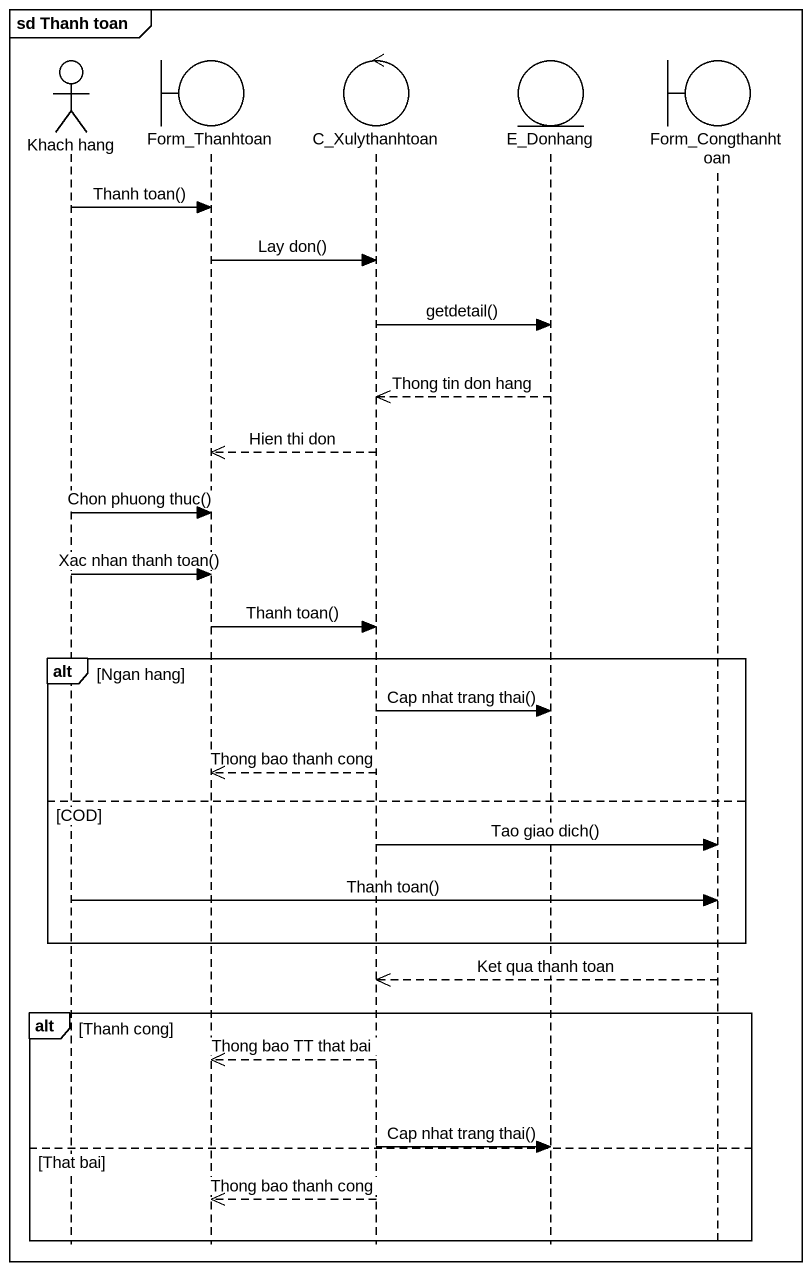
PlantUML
@startuml
mainframe sd Thanh toan
hide footbox
actor "Khach hang" as Khach_hang
boundary Form_Thanhtoan
control C_Xulythanhtoan
entity E_Donhang
boundary Form_Congthanhtoan

Khach_hang -> Form_Thanhtoan : Thanh toan()
Form_Thanhtoan -> C_Xulythanhtoan : Lay don()
C_Xulythanhtoan -> E_Donhang : getdetail()
E_Donhang -->> C_Xulythanhtoan : Thong tin don hang
C_Xulythanhtoan -->> Form_Thanhtoan : Hien thi don
Khach_hang -> Form_Thanhtoan : Chon phuong thuc()
Khach_hang -> Form_Thanhtoan : Xac nhan thanh toan()
Form_Thanhtoan -> C_Xulythanhtoan : Thanh toan()
alt Ngan hang
  C_Xulythanhtoan -> E_Donhang : Cap nhat trang thai()
  C_Xulythanhtoan -->> Form_Thanhtoan : Thong bao thanh cong
else COD
  C_Xulythanhtoan -> Form_Congthanhtoan : Tao giao dich()
  Khach_hang -> Form_Congthanhtoan : Thanh toan()
end
Form_Congthanhtoan -->> C_Xulythanhtoan : Ket qua thanh toan
alt Thanh cong
  C_Xulythanhtoan -->> Form_Thanhtoan : Thong bao TT that bai
  C_Xulythanhtoan -> E_Donhang : Cap nhat trang thai()
else That bai
  C_Xulythanhtoan -->> Form_Thanhtoan : Thong bao thanh cong
end
@enduml
